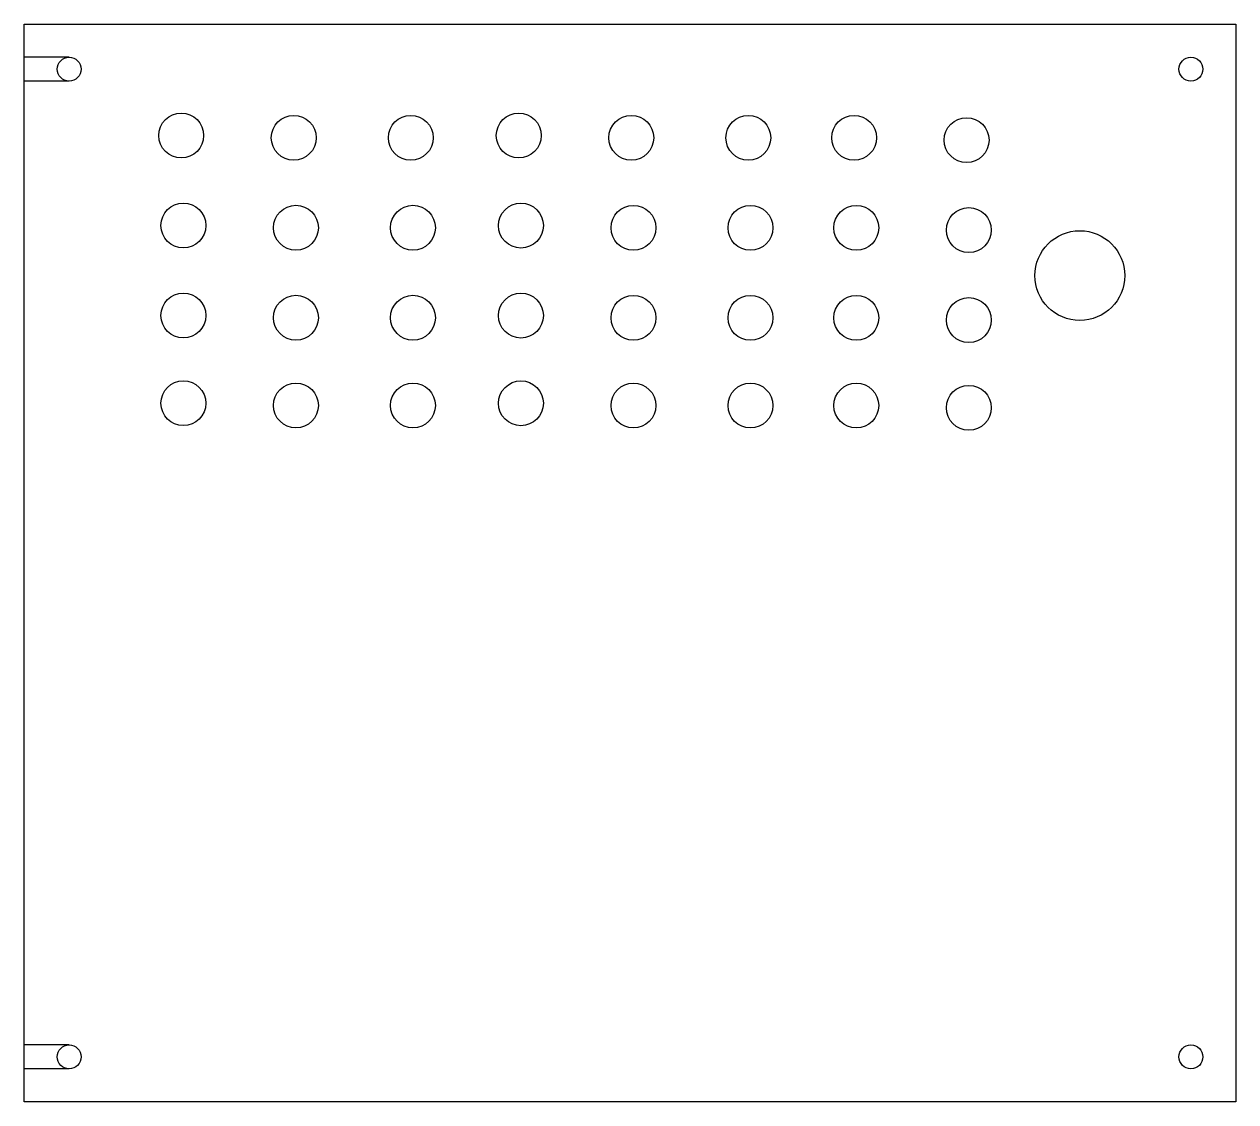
# Model space of a CAD drawing. Header units: inches. Extents: x 18.2 to 31.7, y 6.7 to 18.7.
import ezdxf

# ---------------------------------------------------------------- set-up
doc = ezdxf.new("R2010")
doc.units = ezdxf.units.IN
doc.header["$MEASUREMENT"] = 0

msp = doc.modelspace()

# ---------------------------------------------------------------- linework, layer by layer
for p, q in [((18.226, 18.741), (31.726, 18.741)), ((18.226, 6.741), (18.226, 18.741)), ((31.726, 18.741), (31.726, 6.741)), ((18.726, 18.374), (18.226, 18.374)), ((18.726, 18.108), (18.226, 18.108)), ((18.726, 7.374), (18.226, 7.374)), ((18.726, 7.108), (18.226, 7.108)), ((31.726, 6.741), (18.226, 6.741))]:
    msp.add_line(p, q)
for centre, radius in [((18.726, 18.241), 0.133), ((31.226, 18.241), 0.133), ((19.975, 17.502), 0.25), ((21.229, 17.477), 0.25), ((22.533, 17.477), 0.25), ((23.736, 17.502), 0.25), ((24.99, 17.477), 0.25), ((26.294, 17.477), 0.25), ((27.473, 17.477), 0.25), ((28.726, 17.451), 0.25), ((19.999, 16.5), 0.25), ((23.76, 16.499), 0.25), ((21.253, 16.475), 0.25), ((22.557, 16.475), 0.25), ((25.014, 16.474), 0.25), ((26.318, 16.474), 0.25), ((27.497, 16.474), 0.25), ((28.751, 16.449), 0.25), ((29.988, 15.942), 0.5), ((19.999, 15.498), 0.25), ((21.253, 15.473), 0.25), ((22.557, 15.473), 0.25), ((23.76, 15.497), 0.25), ((25.014, 15.472), 0.25), ((26.318, 15.472), 0.25), ((27.497, 15.472), 0.25), ((28.751, 15.447), 0.25), ((19.999, 14.521), 0.25), ((21.253, 14.496), 0.25), ((22.557, 14.496), 0.25), ((23.76, 14.52), 0.25), ((25.014, 14.495), 0.25), ((26.318, 14.495), 0.25), ((27.497, 14.495), 0.25), ((28.751, 14.47), 0.25), ((18.726, 7.241), 0.133), ((31.226, 7.241), 0.133)]:
    msp.add_circle(centre, radius)

doc.saveas('drawing.dxf')
